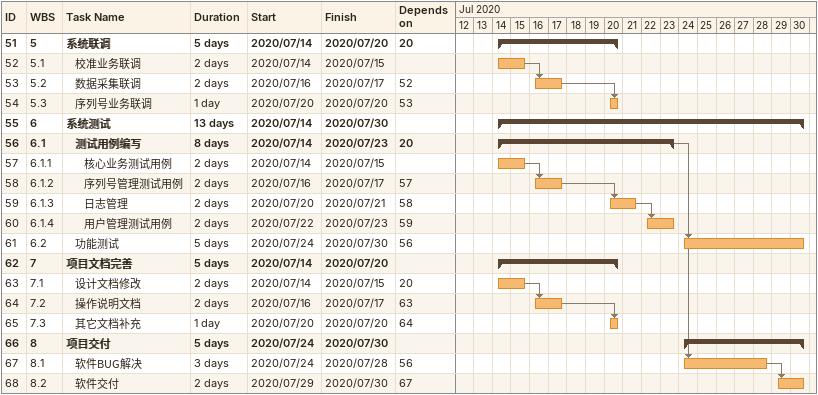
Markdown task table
| ID | WBS | Task | Duration | Start | Finish | Predecessors |
|---|---|---|---|---|---|---|
| 51 | 5 | **系统联调** | 5d | 2020-07-14 | 2020-07-20 | 20 |
| 52 | 5.1 | 校准业务联调 | 2d | 2020-07-14 | 2020-07-15 |  |
| 53 | 5.2 | 数据采集联调 | 2d | 2020-07-16 | 2020-07-17 | 52 |
| 54 | 5.3 | 序列号业务联调 | 1d | 2020-07-20 | 2020-07-20 | 53 |
| 55 | 6 | **系统测试** | 13d | 2020-07-14 | 2020-07-30 |  |
| 56 | 6.1 | **测试用例编写** | 8d | 2020-07-14 | 2020-07-23 | 20 |
| 57 | 6.1.1 | 核心业务测试用例 | 2d | 2020-07-14 | 2020-07-15 |  |
| 58 | 6.1.2 | 序列号管理测试用例 | 2d | 2020-07-16 | 2020-07-17 | 57 |
| 59 | 6.1.3 | 日志管理 | 2d | 2020-07-20 | 2020-07-21 | 58 |
| 60 | 6.1.4 | 用户管理测试用例 | 2d | 2020-07-22 | 2020-07-23 | 59 |
| 61 | 6.2 | 功能测试 | 5d | 2020-07-24 | 2020-07-30 | 56 |
| 62 | 7 | **项目文档完善** | 5d | 2020-07-14 | 2020-07-20 |  |
| 63 | 7.1 | 设计文档修改 | 2d | 2020-07-14 | 2020-07-15 | 20 |
| 64 | 7.2 | 操作说明文档 | 2d | 2020-07-16 | 2020-07-17 | 63 |
| 65 | 7.3 | 其它文档补充 | 1d | 2020-07-20 | 2020-07-20 | 64 |
| 66 | 8 | **项目交付** | 5d | 2020-07-24 | 2020-07-30 |  |
| 67 | 8.1 | 软件BUG解决 | 3d | 2020-07-24 | 2020-07-28 | 56 |
| 68 | 8.2 | 软件交付 | 2d | 2020-07-29 | 2020-07-30 | 67 |
